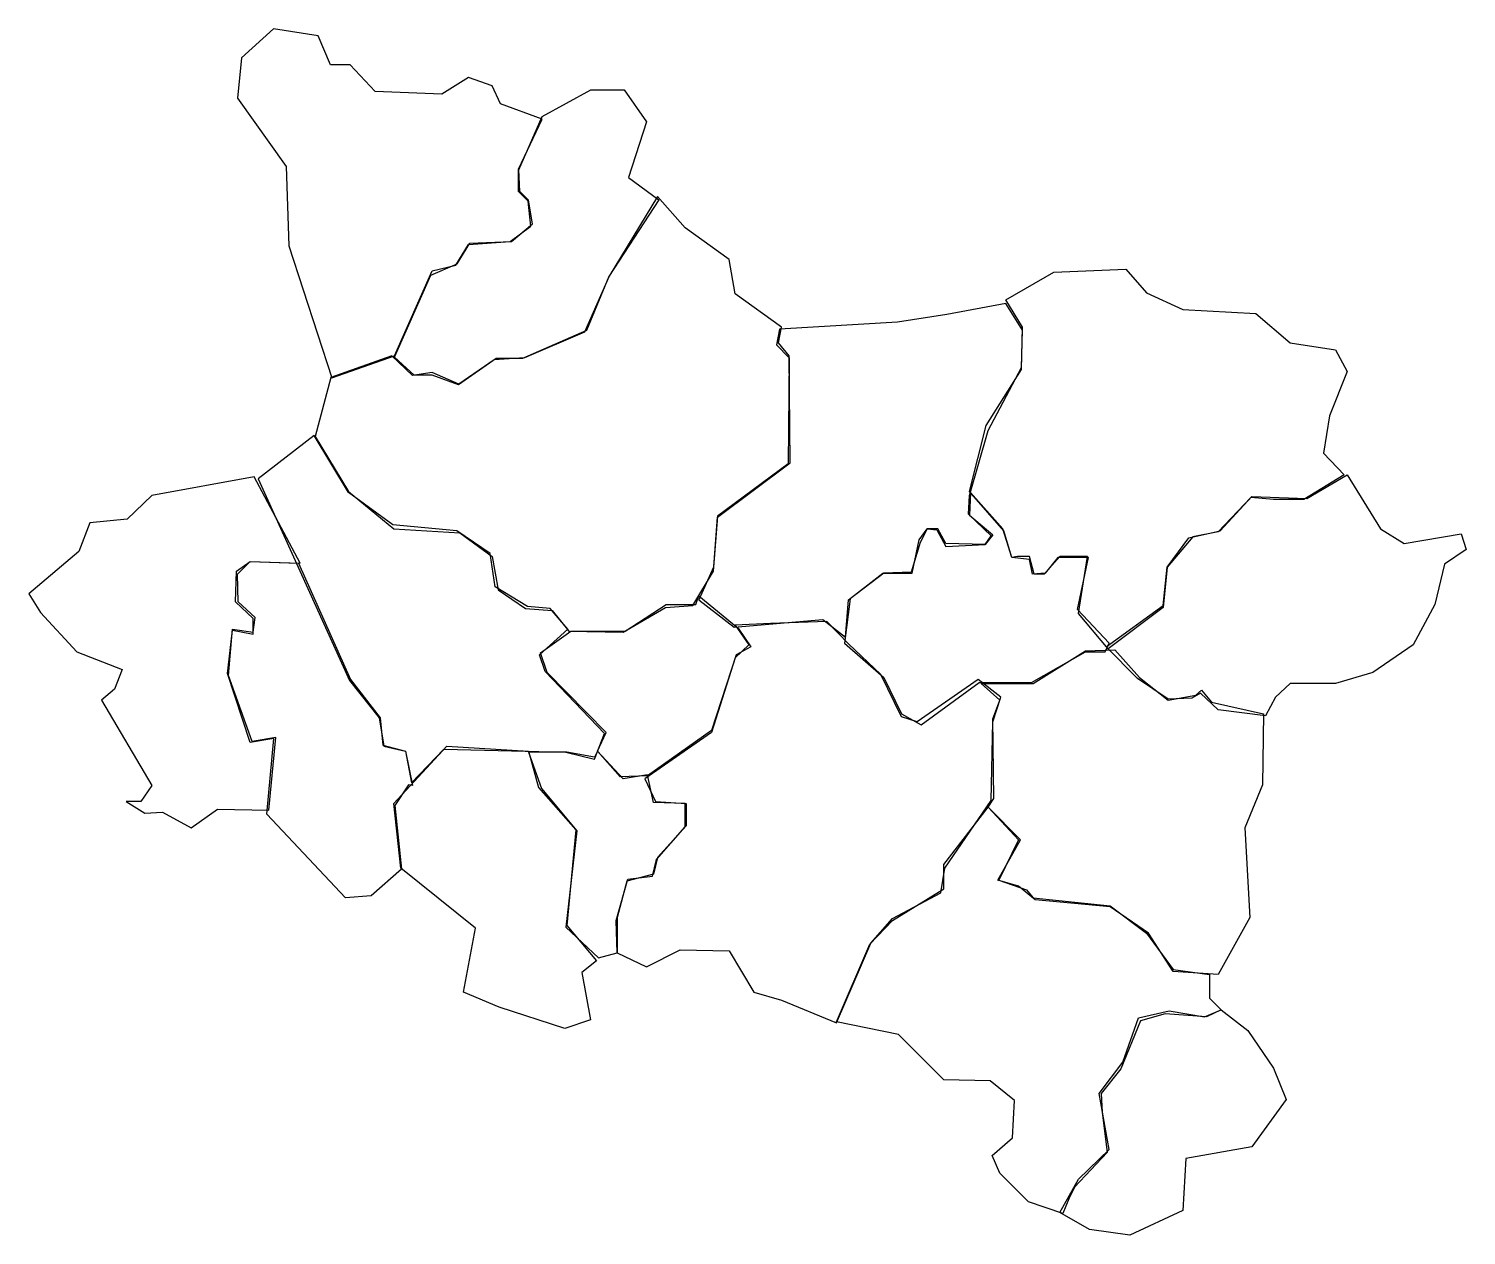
# Model space of a CAD drawing. Extents: x 147 to 442, y 251 to 498.
import ezdxf

# ---------------------------------------------------------------- set-up
doc = ezdxf.new("R2010")
doc.units = 0
doc.layers.add('Layer_1', color=7, linetype='CONTINUOUS')

msp = doc.modelspace()

# ---------------------------------------------------------------- linework, layer by layer
at = {"layer": 'Layer_1', "color": 7}
for points in [[(190.571432, 492.285716), (189.714288, 484.000004), (199.714288, 470.000004), (200.285712, 453.714284), (209.142856, 426.571428), (222, 431.14286), (229.714288, 448.571428), (234.571432, 449.714284), (237.142856, 454.000004), (245.714288, 454.571428), (250, 457.714284), (249.428568, 462.85714), (247.428568, 464.85714), (247.428568, 469.428572), (252.285712, 479.714284), (243.714288, 482.85714), (242, 486.571428), (237.142856, 488.285716), (231.714288, 484.85714), (218, 485.428572), (212.857144, 490.85714), (208.857144, 490.85714), (206.285712, 496.85714), (197.142856, 498.285716), (190.571432, 492.285716)], [(252.285712, 480.285716), (262.285712, 485.714284), (269.142856, 485.714284), (273.714288, 479.14286), (270, 467.714284), (276.285712, 463.14286), (266, 447.428572), (261.428568, 436.285716), (248.285712, 430.571428), (242.857144, 430.571428), (235.142856, 425.14286), (229.714288, 427.14286), (226, 427.14286), (222, 430.85714), (229.428568, 447.714284), (234.857144, 450.000004), (237.428568, 454.285716), (246, 454.571428), (250.3158, 458.205196), (249.50768, 463.053924), (247.689408, 464.872204), (247.487376, 469.316876), (252.285712, 480.285716)], [(208.899544, 426.688436), (205.667056, 414.566604), (212.536096, 403.2529), (221.829496, 395.57574), (235.365544, 394.767612), (242.032552, 389.918884), (243.244736, 383.049844), (248.901584, 379.211268), (254.356408, 378.807204), (257.790928, 374.564564), (268.902608, 374.362532), (277.58992, 379.4133), (283.246776, 379.817356), (287.489416, 386.888428), (288.297536, 398.0001), (303.247792, 409.11178), (303.04576, 431.133108), (300.823432, 433.7595), (301.42952, 436.991988), (291.934088, 443.861028), (290.721904, 450.9321), (281.630528, 457.397076), (275.973672, 463.862052), (266.074184, 447.49758), (261.023416, 435.981836), (248.69956, 430.729044), (242.436608, 430.324988), (235.163512, 425.27422), (229.708688, 427.698588), (225.66808, 427.0925), (221.42544, 431.133108), (208.899544, 426.688436)], [(347.492472, 442.648844), (357.391968, 448.3057), (372.1402, 448.911788), (376.38284, 444.06306), (383.857968, 440.62854), (398.808224, 439.82042), (405.879296, 433.7595), (415.172696, 432.345292), (417.597064, 427.90062), (413.960512, 418.809244), (412.748328, 411.132084), (416.990968, 406.687412), (408.70772, 401.636652), (402.444776, 401.636652), (397.798072, 402.040716), (391.131064, 394.969644), (385.878272, 393.959492), (380.62548, 387.696548), (379.81736, 379.4133), (368.503648, 370.928012), (362.442736, 378.201116), (364.261008, 389.918884), (358.604152, 389.918884), (355.371664, 386.282332), (353.35136, 386.282332), (352.341208, 389.918884), (349.91684, 389.918884), (348.704656, 389.716852), (347.088416, 395.171676), (340.017344, 403.2529), (343.451864, 416.78894), (350.724968, 428.304676), (350.926992, 436.991988), (347.492472, 442.648844)], [(314.561504, 373.35238), (315.167592, 381.02954), (322.238664, 386.484364), (328.299576, 386.484364), (329.713792, 393.353404), (331.330032, 395.57574), (333.350344, 395.373708), (335.168616, 391.939188), (343.249832, 392.343252), (344.462016, 394.161524), (339.81532, 398.606196), (340.017344, 402.444772), (343.855928, 415.778788), (350.724968, 428.70874), (350.926992, 436.3859), (347.492472, 441.840724), (335.370648, 439.618388), (325.26912, 438.002148), (301.025456, 436.587932), (300.419368, 433.355444), (303.04576, 430.729044), (302.843736, 408.909748), (288.297536, 398.202132), (287.489416, 387.696548), (284.45896, 381.02954), (291.732056, 375.372684), (309.9148, 376.988932), (314.561504, 373.35238)], [(205.465024, 414.768636), (193.949288, 405.879292), (212.738128, 364.463036), (218.79904, 356.785876), (219.809192, 350.926996), (224.253864, 349.916844), (225.466048, 343.451868), (232.133056, 350.3209), (257.18484, 349.714812), (263.04372, 348.300596), (265.064032, 353.553388), (252.9422, 366.281316), (251.730016, 369.715836), (257.588896, 374.968628), (253.952352, 379.211268), (249.305648, 379.615324), (242.63864, 383.65594), (241.628488, 390.524972), (234.759448, 395.171676), (221.627472, 396.38386), (212.536096, 403.050868), (205.465024, 414.768636)], [(193.141168, 406.283356), (172.129992, 402.444772), (167.079232, 397.596044), (159.402072, 396.787924), (157.179736, 390.929036), (146.876184, 382.241724), (149.300544, 378.403148), (156.775672, 370.321924), (166.06908, 366.685372), (164.452832, 362.644764), (161.82644, 360.422428), (172.129992, 342.845772), (169.907656, 339.613284), (166.8772, 339.613284), (170.715784, 337.188924), (174.352328, 337.390948), (180.211216, 334.15846), (185.66604, 337.997044), (196.171624, 337.795012), (197.58584, 352.745268), (192.737104, 351.937148), (187.888376, 365.473188), (188.696496, 374.968628), (192.939136, 374.362532), (193.3432, 377.392988), (189.90868, 380.625476), (189.706648, 386.282332), (192.333048, 388.908732), (202.6366, 388.504668), (193.141168, 406.283356)], [(417.597064, 406.687412), (424.466104, 395.57574), (429.314832, 392.545276), (441.0326, 394.565588), (442.042752, 391.3331), (437.59808, 388.302636), (435.577776, 380.019388), (431.133104, 371.73614), (422.849856, 366.079284), (415.172696, 363.856948), (405.879296, 363.856948), (402.848832, 361.028524), (400.828528, 357.18994), (391.131064, 358.402124), (387.49452, 361.836644), (385.67624, 360.826492), (380.827512, 360.62446), (374.564568, 364.8671), (368.099584, 371.332076), (379.81736, 379.817356), (380.62548, 387.696548), (385.070152, 393.75746), (391.535128, 395.171676), (398.000104, 402.242748), (409.313808, 401.838684), (417.597064, 406.687412)], [(342.037656, 364.05898), (352.745272, 364.05898), (363.856944, 370.321924), (367.89756, 370.321924), (368.70568, 372.140196), (362.240704, 379.009236), (364.46304, 389.716852), (358.200096, 389.716852), (355.573696, 386.484364), (352.947296, 386.282332), (352.341208, 389.312788), (348.704656, 389.716852), (346.886384, 395.57574), (340.219376, 403.050868), (340.017344, 398.404164), (344.86608, 394.363556), (343.249832, 392.343252), (335.168616, 392.545276), (333.552368, 395.57574), (331.330032, 395.57574), (329.915824, 392.747308), (328.097544, 386.686396), (322.440696, 386.484364), (315.571656, 381.231572), (314.359472, 372.140196), (322.440696, 365.069132), (326.07724, 357.594004), (330.117856, 355.371668), (342.037656, 364.05898)], [(224.85996, 343.047804), (222.031528, 338.805164), (223.445744, 325.67318), (217.1828, 320.218356), (211.930008, 319.8143), (195.76756, 336.986892), (197.181776, 352.543236), (192.333048, 351.735116), (187.686344, 365.877252), (188.696496, 374.766596), (192.939136, 373.958476), (192.939136, 377.190964), (189.302584, 380.625476), (189.504616, 386.888428), (192.333048, 388.908732), (202.232536, 388.504668), (212.94016, 364.665068), (219.001072, 356.785876), (219.60716, 351.129028), (224.253864, 349.916844), (225.66808, 342.845772), (224.85996, 343.047804)], [(284.45896, 381.83766), (292.540176, 375.170652), (295.166576, 371.332076), (292.13612, 369.715836), (287.085352, 354.159484), (273.953368, 344.866076), (268.29652, 344.664052), (263.649816, 349.916844), (265.468088, 353.75542), (253.346256, 366.079284), (251.932048, 370.119892), (258.194992, 374.564564), (269.306672, 374.564564), (277.791952, 380.019388), (283.852864, 380.019388), (284.45896, 381.83766)], [(267.690424, 308.500588), (273.751344, 305.672164), (280.620376, 309.106676), (290.721904, 308.904652), (295.772664, 300.419364), (301.42952, 298.803124), (312.743232, 294.15642), (319.814296, 310.520892), (324.258968, 315.571652), (334.158464, 320.824452), (334.966584, 325.875212), (344.462016, 339.815316), (344.86608, 355.977756), (346.48232, 361.028524), (341.835624, 364.665068), (329.309728, 355.977756), (326.07724, 356.987908), (321.8346, 365.67522), (315.167592, 371.938164), (310.72292, 376.584868), (299.207184, 376.180812), (291.934088, 375.776748), (294.762512, 371.73614), (291.934088, 369.10974), (287.085352, 353.75542), (273.34728, 344.259988), (275.569616, 339.613284), (281.83256, 339.209228), (281.83256, 334.562524), (275.973672, 328.097548), (275.165552, 324.663028), (269.710728, 323.248812), (267.690424, 315.773684), (267.690424, 308.500588)], [(343.855928, 338.4011), (345.068112, 340.21938), (344.86608, 356.583852), (346.280296, 360.422428), (342.441712, 363.856948), (353.149328, 363.856948), (363.856944, 370.523956), (369.917864, 370.725988), (374.968624, 365.069132), (380.827512, 360.422428), (386.484368, 361.43258), (387.696544, 362.442732), (389.716856, 360.018364), (400.424472, 357.594004), (400.22244, 343.047804), (396.585888, 334.15846), (397.59604, 315.773684), (391.131064, 304.055916), (381.837664, 304.662012), (376.786896, 312.541196), (368.907712, 317.99602), (353.553392, 319.410236), (350.118872, 322.23866), (345.876232, 323.450844), (350.522936, 331.7341), (343.855928, 338.4011)], [(249.50768, 349.916844), (251.527984, 342.441716), (259.205144, 333.754404), (257.386872, 314.157444), (263.447784, 306.88434), (260.417328, 304.45998), (262.2356, 294.762516), (256.982808, 292.944236), (243.44676, 297.388908), (236.173664, 300.419364), (238.598032, 313.551348), (223.243712, 325.875212), (221.829496, 339.209228), (232.739144, 350.926996), (249.50768, 349.916844)], [(263.851848, 307.490436), (267.690424, 308.500588), (267.488392, 315.167596), (269.91276, 323.652876), (274.96352, 324.258964), (275.771648, 327.693484), (281.630528, 334.360492), (281.630528, 339.209228), (275.165552, 339.411252), (273.953368, 345.068108), (268.902608, 344.259988), (263.649816, 349.916844), (263.04372, 348.70466), (257.386872, 349.714812), (249.50768, 349.714812), (252.134072, 342.239684), (259.407176, 333.552372), (257.18484, 313.75338), (263.851848, 307.490436)], [(389.312792, 304.055916), (389.312792, 299.207188), (391.73716, 296.78282), (388.706696, 295.368604), (380.221416, 295.9747), (375.170656, 294.560484), (371.130048, 284.660988), (367.089432, 279.610228), (367.291464, 275.771644), (368.301616, 267.488396), (361.634608, 260.417324), (360.422432, 257.992964), (359.210248, 254.9625), (352.139176, 257.386868), (346.280296, 263.245756), (344.664048, 266.8823), (348.906688, 270.518852), (349.310752, 278.196012), (344.259984, 282.23662), (334.764552, 282.438652), (325.471152, 291.732052), (312.743232, 294.358452), (319.612264, 310.31886), (324.258968, 315.167596), (334.764552, 321.632572), (334.764552, 326.683332), (343.855928, 338.4011), (350.118872, 331.7341), (346.078264, 323.450844), (351.73512, 321.43054), (353.149328, 319.8143), (368.907712, 318.198052), (376.38284, 312.541196), (381.837664, 305.066068), (389.312792, 304.055916)], [(391.73716, 296.78282), (397.191984, 292.54018), (402.444776, 284.86302), (405.071168, 278.398044), (398.000104, 268.70058), (384.464056, 266.276212), (383.857968, 255.568596), (372.94832, 250.517828), (364.665072, 251.730012), (358.604152, 255.164532), (362.442736, 262.033572), (368.70568, 268.094484), (366.685376, 279.610228), (371.534104, 286.075204), (374.766592, 295.166572), (381.029544, 296.580788), (388.30264, 295.368604), (391.73716, 296.78282)]]:
    msp.add_lwpolyline(points, close=True, dxfattribs=at)

doc.saveas('drawing.dxf')
